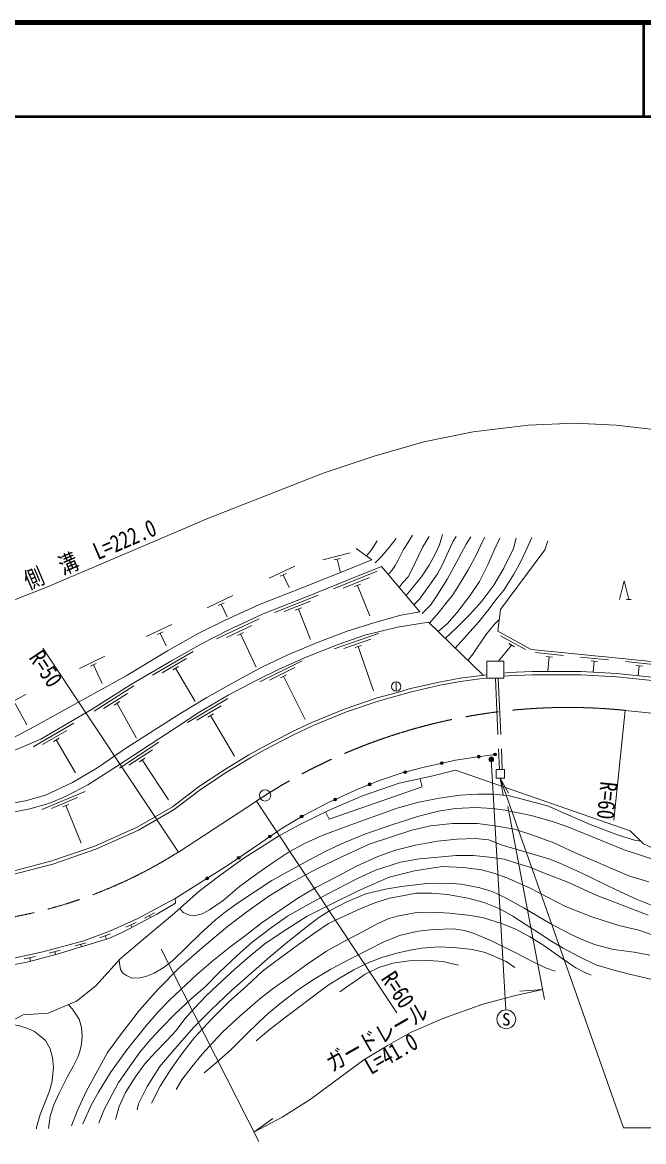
# Model space of a CAD drawing. Units: millimetres at full size, sheet at 1:1000; details may follow other scales. Extents: x 40000 to 680000, y 20000 to 380000.
# Drawn here: x 442776 to 508751, y 261033 to 380000 of the extents above; entities that cross this region are included whole.
import ezdxf
from ezdxf.enums import TextEntityAlignment as Align

# ---------------------------------------------------------------- set-up
doc = ezdxf.new("R2010")
doc.units = ezdxf.units.MM
doc.header["$LTSCALE"] = 1000
doc.linetypes.add('CHAIN', pattern=[18.5, 12, -1.5, 3.5, -1.5])
doc.linetypes.add('DASHED', pattern=[7.5, 6, -1.5])
for name, color, linetype, lineweight in [('M-BGD', 7, 'Continuous', 13), ('M-BMK', 2, 'CHAIN', 13), ('M-BMK-SRVR', 3, 'Continuous', 13), ('M-STR-HTXT', 7, 'Continuous', 13), ('M-STR-STRC', 7, 'Continuous', 13), ('M-TTL', 2, 'Continuous', 140), ('M-TTL-LINE', 7, 'Continuous', 50)]:
    doc.layers.add(name, color=color, linetype=linetype, lineweight=lineweight)
doc.styles.add('ＭＳ ゴシック', font='')
doc.styles.get('ＭＳ ゴシック').set_extended_font_data('MS Gothic')

# ---------------------------------------------------------------- blocks, each defined once
blk = doc.blocks.new('open_arrow')
at = {"color": 0, "linetype": 'Continuous', "lineweight": -2}
blk.add_lwpolyline([(7.5, 1.25), (0, 0), (7.5, -1.25)], dxfattribs=at)

msp = doc.modelspace()

# ---------------------------------------------------------------- hatches: boundary and pattern name
at = {"layer": 'M-BGD'}
for points in [[(492826, 302157, -1), (493124, 302196, -1)], [(487176, 301220, -0.41421), (487291, 301398, -0.41421), (487469, 301283, -1)], [(491109, 301937, -1), (491407, 301975, -1)], [(483292, 300266, -0.41421), (483398, 300450, -0.41421), (483582, 300344, -1)], [(479518, 298947, -1), (479797, 299056, -1)], [(475855, 297344, -1), (476127, 297469, -1)], [(472300, 295513, -1), (472557, 295667, -1)], [(468923, 293372, -1), (469171, 293541, -0.41421), (469132, 293333, -0.41421)], [(465627, 291106, -1), (465874, 291276, -1)], [(462269, 288934, -1), (462523, 289093, -0.41421), (462476, 288887, -0.41421)]]:
    msp.add_hatch(color=256, dxfattribs=at).paths.add_polyline_path(points)
at = {"layer": 'M-STR-HTXT'}
msp.add_hatch(color=256, dxfattribs=at).paths.add_polyline_path([(492406, 301476, -1), (492742, 301846, -1)])

# ---------------------------------------------------------------- linework, layer by layer
at = {"layer": 'M-BGD'}
for p, q in [((477587, 323607), (474681, 322860)), ((479881, 322877), (478240, 324085)), ((476548, 323030), (475870, 322856)), ((476209, 322943), (476569, 321542)), ((471698, 322202), (468988, 320914)), ((470788, 321437), (470155, 321137)), ((470472, 321287), (471115, 319932)), ((480451, 321652), (475814, 319780)), ((484973, 317350), (480904, 322158)), ((479636, 320999), (476854, 319876)), ((478682, 320291), (478033, 320029)), ((478357, 320160), (479670, 316907)), ((465112, 319073), (462402, 317785)), ((474188, 319121), (469537, 317287)), ((464202, 318308), (463570, 318008)), ((463886, 318158), (464530, 316803)), ((473368, 318475), (470577, 317375)), ((472408, 317774), (471757, 317518)), ((472083, 317646), (473367, 314391)), ((506938, 318657), (507438, 318657)), ((467927, 316608), (463408, 314469)), ((458641, 315998), (455931, 314711)), ((467152, 315909), (464440, 314626)), ((457731, 315234), (457099, 314933)), ((457415, 315083), (458059, 313729)), ((466241, 315146), (465608, 314847)), ((465924, 314997), (467593, 311472)), ((480613, 315043), (475888, 313408)), ((479766, 314433), (476931, 313451)), ((496199, 313342), (493567, 314783)), ((460908, 313135), (456592, 310611)), ((478777, 313773), (478116, 313544)), ((478446, 313659), (480076, 308950)), ((494739, 313799), (493338, 312092)), ((495046, 313631), (494432, 313967)), ((500258, 312712), (497272, 313008)), ((451537, 312623), (448827, 311335)), ((450627, 311858), (449995, 311558)), ((450311, 311708), (451257, 309717)), ((460196, 312371), (457606, 310857)), ((472479, 312141), (468003, 309913)), ((499084, 312527), (498387, 312596)), ((498735, 312561), (498587, 311068)), ((505036, 312238), (502050, 312534)), ((503862, 312053), (503165, 312122)), ((503514, 312088), (503399, 310933)), ((509797, 311742), (506813, 312059)), ((459355, 311532), (458751, 311178)), ((459053, 311355), (461127, 307809)), ((471717, 311427), (469032, 310090)), ((470822, 310646), (470195, 310334)), ((508621, 311565), (507925, 311639)), ((508273, 311602), (508163, 310563)), ((454620, 309463), (450398, 306784)), ((470508, 310490), (472800, 305888)), ((482480, 309906), (482480, 308906)), ((443177, 308593), (440549, 307147)), ((453936, 308674), (451403, 307067)), ((442008, 307607), (443253, 305343)), ((453126, 307804), (452535, 307429)), ((452830, 307617), (454878, 303902)), ((464604, 308123), (460299, 305580)), ((463895, 307356), (461312, 305830)), ((463058, 306513), (462455, 306157)), ((462757, 306335), (465307, 302017)), ((448225, 305511), (443905, 302993)), ((447512, 304748), (444920, 303237)), ((446670, 303910), (446065, 303557)), ((446367, 303734), (448407, 300234)), ((457256, 303478), (453074, 300738)), ((456584, 302679), (454075, 301035)), ((455786, 301798), (455201, 301414)), ((455494, 301606), (458277, 297358)), ((475359, 295305), (485223, 298740)), ((485223, 298740), (485035, 299607)), ((449455, 298256), (444832, 296349)), ((448645, 297597), (445871, 296453)), ((447696, 296881), (447049, 296614)), ((447372, 296748), (449021, 292750)), ((475359, 295305), (474969, 296099)), ((456797, 285349), (455742, 284777)), ((456269, 285063), (456378, 284862)), ((454848, 284317), (453753, 283826)), ((454301, 284072), (454414, 283820)), ((449548, 282147), (448390, 281829)), ((448969, 281988), (449037, 281740)), ((452128, 283107), (451001, 282694)), ((451564, 282900), (451698, 282536)), ((446786, 281389), (445629, 281072)), ((446208, 281230), (446296, 280907)), ((444150, 280717), (442977, 280466)), ((443563, 280592), (443645, 280211))]:
    msp.add_line(p, q, dxfattribs=at)
at = {"layer": 'M-BGD', "linetype": 'DASHED'}
for p, q in [((493009, 310292), (493443, 300576)), ((493309, 310292), (493743, 300576))]:
    msp.add_line(p, q, dxfattribs=at)
at = {"layer": 'M-BGD'}
for points in [[(479318, 323291), (479846, 323953), (480445, 324901)], [(480229, 322567), (480903, 323228), (481695, 324136), (482459, 325127)], [(481618, 321314), (481997, 321756), (482370, 322271), (482692, 322845), (483252, 323961), (483699, 324688), (484193, 325505)], [(482780, 319941), (483170, 320446), (483758, 321069), (484181, 321893), (484829, 323299), (485301, 324264), (485975, 325361)], [(483522, 319065), (484299, 320024), (485155, 321050), (485977, 322319), (486622, 323482), (487077, 324459), (487389, 325572)], [(484359, 318076), (484954, 318705), (485948, 320077), (486854, 321375), (487341, 322303), (488038, 323797), (488538, 324852), (488835, 325365)], [(485233, 317179), (486102, 318061), (486708, 318931), (487934, 320865), (489093, 323001), (489895, 324532), (490388, 325329)], [(485997, 316156), (486925, 317213), (487881, 318392), (488497, 319159), (489366, 320565), (490109, 321802), (490987, 323446), (491623, 324762), (491885, 325265)], [(486933, 315244), (487905, 316080), (488920, 317235), (490279, 319029), (491311, 320563), (492245, 322421), (492893, 323907), (493477, 325181)], [(487694, 314504), (488882, 315640), (490310, 317059), (491558, 318476), (492850, 320171), (493907, 321978), (494922, 324061), (495219, 325160)], [(488738, 313487), (491260, 316270), (492201, 317471), (493197, 318804), (493916, 319648), (494966, 321364), (495698, 322709), (496456, 324300), (496872, 325256)], [(498577, 324884), (498277, 323920), (493566, 317581), (493256, 315295), (496798, 313356), (506447, 312400), (511661, 311846), (516634, 311149), (517988, 321692)], [(421726, 302354), (424158, 302346), (431416, 302427), (439146, 302836), (441727, 303907), (444045, 305161), (448654, 307705), (453805, 310545), (458182, 313188), (461442, 315052), (464299, 316451), (467942, 318109), (472563, 319931), (477094, 321753), (479881, 322877)], [(421300, 301308), (424133, 301110), (432056, 301286), (439348, 301797), (441982, 302652), (444731, 303822), (450099, 306950), (454352, 309648), (458598, 312132), (461809, 313934), (464641, 315385), (468359, 317145), (472951, 318956), (477486, 320779), (480904, 322158)], [(506188, 318657), (506688, 320657), (507188, 318657)], [(484973, 317350), (482966, 316980), (480207, 316210), (477256, 315273), (474198, 314129), (470984, 312762), (468266, 311494), (465274, 309861), (462349, 308245), (459490, 306488), (453948, 302969), (450671, 300732), (448110, 299202), (445226, 297843), (443099, 297262), (439330, 296572), (435533, 296099), (430665, 295776), (426079, 295629), (419094, 295664), (414768, 295856)], [(490086, 312175), (490629, 312850), (491981, 314916), (492925, 316030), (493423, 316530)], [(491704, 310599), (485890, 316260), (482631, 315720), (479131, 314848), (476302, 313869), (472918, 312539), (470107, 311296), (467593, 310043), (464621, 308482), (461631, 306716), (459000, 304979), (452784, 300907), (449728, 298972), (447418, 297740), (445569, 296977), (443582, 296423), (441117, 295899)], [(441250, 289645), (445896, 290876), (450456, 292427), (454953, 294464), (458711, 296634), (461581, 298804), (464345, 300621), (466821, 302128), (468256, 302937), (471396, 304601), (473532, 305586), (477067, 307046), (480442, 308202), (482472, 308741), (484005, 309183), (487046, 309876), (489253, 310280), (491299, 310555), (492109, 310644)], [(493909, 310843), (494412, 310898), (496956, 311016), (502080, 311002), (505917, 310802), (511690, 310189), (517914, 309289), (524931, 308080), (537324, 306808), (548034, 305740), (557800, 304806), (566393, 304136)], [(459007, 286890), (464564, 290372), (468097, 292808), (470373, 294361), (472619, 295704), (475275, 297079), (478475, 298541), (480701, 299408), (483100, 300215), (485457, 300848), (488768, 301564), (490899, 301910), (492975, 302177)], [(437514, 271713), (442851, 274526), (445526, 274701), (448519, 275965), (450566, 277575), (453149, 280446), (455661, 282605), (458921, 285314), (461553, 287650), (463755, 289302), (466309, 291151), (469986, 293501), (472224, 294751), (475413, 296317), (478885, 297778), (482795, 299119), (486231, 299867), (488786, 300516), (507318, 294072), (508735, 292700), (511900, 291220), (518952, 291812), (530184, 293663)], [(459482, 285813), (459859, 285396), (460531, 285115), (461144, 285082), (461875, 285242), (462630, 285659), (464105, 286677), (465850, 288147), (467687, 289507), (469285, 290646), (471115, 291838), (472814, 292750), (474614, 293556), (477252, 294567), (482590, 296484), (484876, 297117), (487062, 297553), (489270, 297870), (491160, 297977), (492786, 297977), (494523, 297779), (498534, 296708), (503062, 294744), (506084, 293589), (507790, 293092), (508471, 292955)], [(453057, 280344), (453078, 279985), (453186, 279345), (453399, 278979), (453816, 278679), (454409, 278414), (455248, 278437), (455888, 278594), (456770, 278927), (457734, 279495), (458737, 280297), (461704, 283140), (463268, 284590), (464343, 285449), (465710, 286453), (469280, 288800), (473182, 290962), (475006, 291895), (476983, 292840), (479153, 293709), (482015, 294701), (484878, 295641), (486978, 296143), (488770, 296428), (490931, 296538), (492657, 296451), (494032, 296254), (496808, 295698), (499185, 295031), (500708, 294481), (506679, 292030), (510272, 290863)], [(447993, 262708), (448600, 264283), (449562, 266374), (451831, 270513), (453309, 272532), (455216, 275000), (457168, 277215), (459421, 279515), (462112, 281842), (464546, 283903), (466616, 285473), (468943, 287127), (471208, 288519), (474104, 290061), (476684, 291299), (479602, 292645), (484119, 294124), (486119, 294593), (488449, 294829), (491111, 294829), (492968, 294605), (495034, 294233), (496992, 293620), (499217, 292775), (501406, 291778), (507187, 289281), (509291, 288647)], [(509844, 286067), (508058, 286763), (505841, 287788), (502111, 289617), (499857, 290622), (498671, 291091), (493613, 292595), (492298, 293104), (490899, 293253), (488939, 293181), (486848, 292972), (484529, 292554), (482391, 292028), (480521, 291335), (478245, 290308), (476261, 289245), (473925, 288044), (472037, 286908), (468226, 284322), (466469, 282953), (464790, 281713), (463038, 280281), (461309, 278791), (458445, 276121), (457187, 274824), (455883, 273316), (453875, 270789), (452129, 268382), (450841, 266289), (450073, 264893), (449189, 262939)], [(450895, 263011), (451427, 264368), (452989, 267319), (453641, 268274), (454454, 269439), (455286, 270560), (456404, 271910), (457465, 273052), (459006, 274622), (460693, 276196), (462137, 277454), (463680, 279001), (465590, 280825), (467177, 282230), (469232, 283794), (470914, 284986), (472882, 286080), (475131, 287341), (478283, 288965), (480290, 289896), (482923, 290742), (484949, 291107), (486970, 291271), (488804, 291434), (490647, 291453), (492068, 291319), (493931, 291040), (495054, 290714), (496561, 290225), (498120, 289618), (500712, 288620), (503713, 287234), (505825, 286399), (509237, 285102)], [(452663, 263372), (453047, 264761), (453723, 266245), (454762, 267874), (455766, 269298), (456866, 270501), (458140, 271809), (459096, 272847), (460030, 274093), (461079, 275257), (462275, 276478), (463525, 277711), (465328, 279348), (466919, 280744), (468576, 282079), (470849, 283601), (473035, 284988), (475424, 286206), (478428, 287679), (481746, 289153), (484426, 289805), (487356, 290264), (489637, 290176), (491548, 289913), (492835, 289563), (494209, 289085), (496620, 288021), (500473, 286041), (503251, 284929), (506107, 284011), (508254, 283503), (510490, 282723)], [(454958, 264425), (455106, 265032), (456029, 266887), (457380, 269013), (458959, 270889), (460984, 273212), (462772, 275010), (465026, 277125), (467052, 278893), (469072, 280671), (470778, 282111), (472890, 283786), (474250, 284853), (475384, 285553), (477222, 286528), (479236, 287385), (481344, 287860), (483050, 288141), (485746, 288479), (487877, 288510), (489360, 288398), (491354, 287998), (492667, 287617), (494156, 286903), (496050, 285840), (498832, 284221), (500991, 283076), (502040, 282588), (503523, 281969), (505555, 281457), (507752, 281163), (509408, 280850)], [(412532, 280220), (420248, 279461), (424220, 279225), (428078, 279145), (432647, 279272), (437251, 279710), (440722, 280289), (444943, 281194), (449302, 282391), (452133, 283428), (454980, 284705), (459007, 286890)], [(427327, 278180), (430885, 278244), (434627, 278611), (439053, 279301), (443414, 280151), (446480, 280955), (449001, 281729), (451944, 282609), (453445, 283306), (457048, 285218), (459034, 286369), (459007, 286890)], [(509786, 278234), (507238, 278824), (505479, 279293), (503689, 279835), (501880, 280704), (500209, 281584), (499004, 282294), (497652, 283176), (496292, 284079), (494859, 284985), (493398, 285794), (491803, 286450), (490067, 286926), (487918, 287308), (486210, 287427), (484556, 287427), (483148, 287170), (481758, 286919), (480200, 286431), (478642, 285762), (477024, 285046), (475272, 284208), (473817, 283218), (472095, 281978), (470743, 281007), (469397, 279986), (468289, 279167), (466617, 277601), (464676, 275854), (462910, 274076), (461069, 272085), (459716, 270380), (458508, 268653), (457418, 266919), (456480, 265117)], [(459096, 266556), (459698, 267616), (460774, 268992), (461852, 270327), (463028, 271609), (464074, 272711), (465878, 274384), (467995, 276218), (469290, 277244), (471058, 278485), (473130, 279976), (475090, 281266), (477069, 282374), (479040, 283413), (480520, 284228), (481696, 284760), (482754, 285047), (484684, 285379), (486343, 285416), (488139, 285298), (490385, 285085), (491743, 284835), (493662, 284214), (495189, 283632), (496666, 282807), (498151, 281879), (500112, 280508), (501570, 279507), (502496, 279013), (503191, 278725)], [(499352, 279160), (498329, 279492), (496510, 280408), (495255, 281054), (492661, 282355), (490751, 283152), (489728, 283466), (488554, 283635), (486414, 283572), (484811, 283396), (482822, 282925), (481090, 282223), (479576, 281444), (477616, 280458), (475543, 279371), (473584, 278191), (471964, 277078), (470300, 275804), (468920, 274681), (467895, 273720), (466432, 272306), (464937, 270837), (463400, 269457), (462063, 268353)], [(467620, 271741), (468937, 272864), (470699, 274241), (472114, 275304), (473413, 276282), (475240, 277649), (476637, 278517), (477972, 279305), (479382, 279990), (480963, 280614), (482531, 281061), (483796, 281357), (485155, 281596), (486991, 281735), (488545, 281678), (490565, 281464), (491930, 281131), (493025, 280678), (494153, 280193), (495091, 279526)], [(489079, 279802), (487411, 280175), (485938, 280276), (483859, 280246), (482134, 279994), (480629, 279549), (479196, 278843), (478227, 278167), (477248, 277492), (476502, 276937)], [(445530, 262422), (445737, 263726), (446120, 264953), (446679, 266168), (447544, 267874), (448211, 269090), (448677, 270011), (448909, 270748), (449054, 271399), (449127, 272291), (449047, 273162), (448795, 274054), (448179, 275022), (447660, 275602)], [(440895, 273494), (441730, 273470), (442454, 273330), (443347, 273063), (444078, 272720), (444606, 272317), (445213, 271786), (445716, 270901), (445979, 269972), (446074, 268900), (445941, 267533), (445678, 266485), (444677, 263903), (444288, 262569), (444267, 262381)]]:
    msp.add_lwpolyline(points, dxfattribs=at)
for points in [[(492109, 310292), (493909, 310292), (493909, 312092), (492109, 312092)], [(493084, 299676), (493984, 299676), (493984, 300576), (493084, 300576)]]:
    msp.add_lwpolyline(points, close=True, dxfattribs=at)
at = {"layer": 'M-BGD', "linetype": 'DASHED'}
for points in [[(493909, 310491), (494439, 310549), (496964, 310666), (502071, 310652), (505889, 310453), (511647, 309842), (517860, 308943), (524884, 307733), (537288, 306459), (548000, 305392), (557769, 304458), (566366, 303787)], [(441329, 289303), (445997, 290540), (450585, 292101), (455113, 294152), (458905, 296342), (461783, 298518), (464532, 300325), (466998, 301826), (468423, 302630), (471552, 304287), (473672, 305265), (477191, 306718), (480544, 307867), (482565, 308403), (484093, 308844), (487116, 309533), (489307, 309934), (491342, 310207), (492109, 310292)]]:
    msp.add_lwpolyline(points, dxfattribs=at)
at = {"layer": 'M-BGD'}
for centre, radius in [((482480, 309406), 500), ((492975, 302177), 150), ((487322, 301252), 150), ((491258, 301956), 150), ((483437, 300305), 150), ((479657, 299002), 150), ((475991, 297406), 150), ((472428, 295590), 150), ((469047, 293457), 150), ((465751, 291191), 150), ((462396, 289014), 150)]:
    msp.add_circle(centre, radius, dxfattribs=at)
at = {"layer": 'M-BMK'}
for p, q in [((506794, 306873), (566140, 300887)), ((459354, 291817), (467627, 297232))]:
    msp.add_line(p, q, dxfattribs=at)
for centre, radius, start, end in [((500718, 247182), 60000, 84.188, 123.47054), ((432604, 334059), 50000, 269.46284, 302.34508)]:
    msp.add_arc(centre, radius, start, end, dxfattribs=at)
at = {"layer": 'M-BMK-SRVR'}
msp.add_circle((468546, 297827), 600, dxfattribs=at)
at = {"layer": 'M-STR-HTXT'}
for p, q in [((459354, 291817), (444929, 313479)), ((506794, 306873), (505606, 295208)), ((492574, 301661), (494107, 275029)), ((467627, 297232), (482542, 274716)), ((498240, 276135), (494337, 296648)), ((457527, 281478), (467874, 261033)), ((498039, 277194), (495590, 277014)), ((467361, 262047), (469356, 263477))]:
    msp.add_line(p, q, dxfattribs=at)
for points in [[(350667, 314998), (420734, 314196), (425898, 314354), (427971, 314580), (433533, 315758), (438579, 317302), (445426, 319996), (454493, 323873), (462554, 327313), (469764, 330128), (474831, 332134), (480139, 333899), (485416, 335405), (490662, 336470), (496543, 337199), (501460, 337412), (505851, 337186), (509804, 336722), (568474, 330804)], [(493534, 299676), (506608, 262493), (528258, 262493)], [(467361, 262047), (470379, 263626), (473336, 265513), (479032, 269730), (481516, 271203), (483999, 272620), (487523, 274170), (491680, 275631), (495156, 276571), (498039, 277194)]]:
    msp.add_lwpolyline(points, dxfattribs=at)
msp.add_circle((492574, 301661), 250, dxfattribs=at)
at = {"layer": 'M-STR-STRC'}
msp.add_circle((494164, 274031), 1000, dxfattribs=at)
at = {"layer": 'M-TTL'}
msp.add_line((680000, 380000), (40000, 380000), dxfattribs=at)
at = {"layer": 'M-TTL-LINE'}
for p, q in [((508747, 380000), (508747, 370000)), ((40000, 370000), (680000, 370000))]:
    msp.add_line(p, q, dxfattribs=at)

# ---------------------------------------------------------------- block references
at = {"layer": 'M-STR-HTXT', "xscale": 240, "yscale": 240, "rotation": 289.4}
msp.add_blockref('open_arrow', (493534, 299676), dxfattribs=at)

# ---------------------------------------------------------------- texts
at = {"layer": 'M-STR-HTXT', "style": 'ＭＳ ゴシック', "width": 0.8}
for s, rotation, p in [('側\u3000溝\u3000L=222.0', 23.149, (450526, 322120)), ('ガードレール', 29.721, (481165, 270891))]:
    msp.add_text(s, height=1833, rotation=rotation, dxfattribs=at).set_placement(p, align=Align.BOTTOM_CENTER)
msp.add_text('R=50', height=1833, rotation=303.662, dxfattribs=at).set_placement((444929, 313479), align=Align.TOP_LEFT)
msp.add_text('R=60', height=1833, rotation=264.188, dxfattribs=at).set_placement((505606, 295208), align=Align.TOP_RIGHT)
msp.add_text('R=60', height=1833, rotation=303.52, dxfattribs=at).set_placement((482542, 274716), align=Align.BOTTOM_RIGHT)
msp.add_text('L=41.0', height=1833, rotation=29.809, dxfattribs=at).set_placement((481467, 271174), align=Align.TOP_CENTER)
at = {"layer": 'M-STR-STRC', "style": 'ＭＳ ゴシック'}
msp.add_text('S', height=1320, dxfattribs=at).set_placement((494164, 274031), align=Align.MIDDLE_CENTER)

doc.saveas('drawing.dxf')
